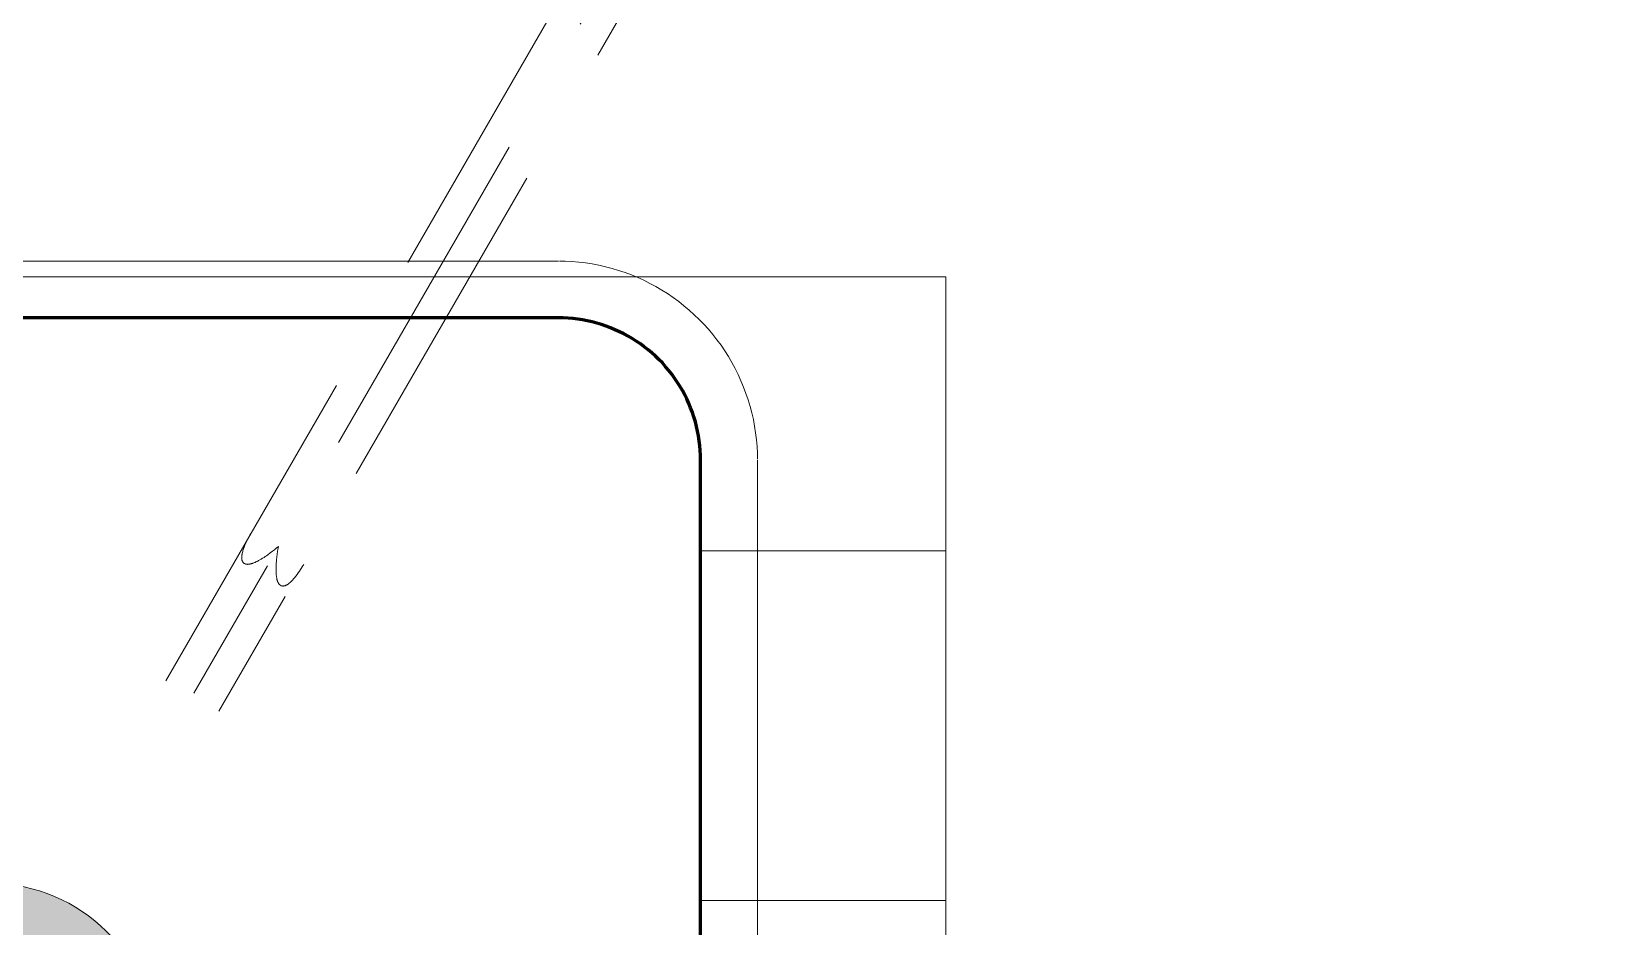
# Model space of a CAD drawing. Header units: millimetres. Extents: x 1.5 to 37.9, y -0.3 to 12.6.
# Drawn here: x 5.769 to 6.87, y 2.931 to 3.561 of the extents above; entities that cross this region are included whole.
import ezdxf

# ---------------------------------------------------------------- set-up
doc = ezdxf.new("R2010")
doc.units = ezdxf.units.MM
doc.linetypes.add('ACAD_ISO02W100', pattern=[15, 12, -3])
for name, color, linetype, lineweight in [('0.2', 6, 'Continuous', 15), ('0.3', 4, 'Continuous', 20), ('0.6', 1, 'Continuous', 60)]:
    doc.layers.add(name, color=color, linetype=linetype, lineweight=lineweight)

msp = doc.modelspace()

# ---------------------------------------------------------------- hatches: boundary and pattern name
at = {"layer": '0.6'}
h = msp.add_hatch(color=256, dxfattribs=at)
h.dxf.hatch_style = 1
h.paths.add_polyline_path([(5.7213, 2.9598, 0.084423), (5.6852, 2.9469), (5.683, 2.9457, 0.21922), (5.6286, 2.8669), (5.6627, 2.8669, -0.275691), (5.7213, 2.9258)])
h.paths.add_polyline_path([(5.7613, 2.9598), (5.7613, 2.9258, -0.275691), (5.8199, 2.8669), (5.854, 2.8669, 0.315371)])
h.paths.add_polyline_path([(5.8539, 2.8269), (5.8198, 2.8269, -0.273624), (5.7613, 2.7687), (5.7613, 2.7346, 0.313898)])
h.paths.add_polyline_path([(5.6628, 2.8269), (5.6287, 2.8269, 0.194312), (5.6744, 2.7544), (5.6944, 2.7429, 0.061764), (5.7213, 2.7346), (5.7213, 2.7687, -0.273624)])

# ---------------------------------------------------------------- linework, layer by layer
at = {"extrusion": (1, 0, 0)}
for points in [[(3.3886, 0), (3.3886, 0.0505)], [(3.3886, 0.172), (3.3886, 0.2225)], [(3.3886, 0.0505), (3.3886, 0.1319)], [(3.3886, 0.1319), (3.3886, 0.172)], [(3.3597, 1.152), (3.3597, 0.352)], [(3.2597, 1.152), (3.2597, 0.352)], [(3.1959, 0), (3.1959, 0.0505)], [(3.1959, 0.172), (3.1959, 0.2225)], [(3.1959, 0.0505), (3.1959, 0.1319)], [(2.9497, 0.172), (2.9497, 0.2225)], [(2.9497, 0), (2.9497, 0.0505)], [(2.9497, 0.0505), (2.9497, 0.1319)]]:
    msp.add_lwpolyline(points, dxfattribs=at)
at = {"layer": '0.2'}
for p, q in [((5.0676, 3.3886), (6.4126, 3.3886)), ((6.4126, 2.3255), (6.4126, 3.3886)), ((6.4126, 3.1959), (6.2401, 3.1959)), ((6.4126, 2.9497), (6.2401, 2.9497))]:
    msp.add_line(p, q, dxfattribs=at)
at = {"layer": '0.2', "linetype": 'ACAD_ISO02W100', "ltscale": 0.02, "extrusion": (-0.103109, -0.17858, 0.978508)}
for points in [[(3.5262, 5.7441), (3.5262, 7.9244)], [(3.5691, 7.9241), (3.5691, 5.7443)]]:
    msp.add_lwpolyline(points, dxfattribs=at)
at = {"layer": '0.2', "linetype": 'ACAD_ISO02W100', "ltscale": 0.02, "extrusion": (-0.103005, -0.17841, 0.97855)}
msp.add_lwpolyline([(3.5476, 7.9366), (3.5476, 5.746)], dxfattribs=at)
at = {"layer": '0.2'}
for points in [[(5.9236, 3.2079, 2.0612), (5.9222, 3.2052, 2.059), (5.9209, 3.2025, 2.0567), (5.9203, 3.2012, 2.0556), (5.9197, 3.1998, 2.0545), (5.9192, 3.1985, 2.0533), (5.9187, 3.1972, 2.0522), (5.9183, 3.196, 2.0511), (5.9181, 3.1953, 2.0505), (5.9179, 3.1947, 2.0499), (5.9178, 3.194, 2.0493), (5.9177, 3.1932, 2.0486), (5.9176, 3.1929, 2.0482), (5.9176, 3.1925, 2.0479), (5.9175, 3.1922, 2.0475), (5.9175, 3.1918, 2.0472), (5.9175, 3.1915, 2.0468), (5.9175, 3.1911, 2.0464), (5.9175, 3.1908, 2.0461), (5.9175, 3.1904, 2.0457), (5.9175, 3.1901, 2.0454), (5.9175, 3.1898, 2.045), (5.9176, 3.1896, 2.0448), (5.9176, 3.1894, 2.0446), (5.9176, 3.1893, 2.0445), (5.9177, 3.1891, 2.0443), (5.9177, 3.189, 2.0441), (5.9178, 3.1888, 2.0439), (5.9178, 3.1887, 2.0437), (5.9179, 3.1886, 2.0436), (5.9179, 3.1884, 2.0434), (5.918, 3.1883, 2.0432), (5.9181, 3.1882, 2.043), (5.9182, 3.188, 2.0429), (5.9182, 3.1879, 2.0427), (5.9183, 3.1878, 2.0425), (5.9184, 3.1877, 2.0424), (5.9185, 3.1875, 2.0422), (5.9186, 3.1874, 2.042), (5.9187, 3.1873, 2.0419), (5.9188, 3.1872, 2.0417), (5.9189, 3.1871, 2.0415), (5.9191, 3.187, 2.0414), (5.9191, 3.187, 2.0413), (5.9192, 3.187, 2.0412), (5.9193, 3.1869, 2.0411), (5.9193, 3.1869, 2.0411), (5.9194, 3.1868, 2.041), (5.9195, 3.1868, 2.0409), (5.9196, 3.1868, 2.0408), (5.9196, 3.1867, 2.0408), (5.9197, 3.1867, 2.0407), (5.9198, 3.1867, 2.0406), (5.9198, 3.1866, 2.0405), (5.9199, 3.1866, 2.0405), (5.92, 3.1866, 2.0404), (5.9201, 3.1866, 2.0403), (5.9202, 3.1865, 2.0403), (5.9202, 3.1865, 2.0402), (5.9203, 3.1865, 2.0401), (5.9204, 3.1865, 2.0401), (5.9205, 3.1865, 2.04), (5.9206, 3.1864, 2.04), (5.9206, 3.1864, 2.0399), (5.9207, 3.1864, 2.0398), (5.9208, 3.1864, 2.0398), (5.9209, 3.1864, 2.0397), (5.9211, 3.1864, 2.0396), (5.9212, 3.1864, 2.0395), (5.9214, 3.1863, 2.0394), (5.9216, 3.1863, 2.0393), (5.9218, 3.1864, 2.0392), (5.922, 3.1864, 2.0391), (5.9222, 3.1864, 2.039), (5.9224, 3.1864, 2.0389), (5.9226, 3.1864, 2.0388), (5.9227, 3.1864, 2.0387), (5.923, 3.1865, 2.0387), (5.9232, 3.1865, 2.0386), (5.9234, 3.1866, 2.0385), (5.9236, 3.1866, 2.0385), (5.9238, 3.1866, 2.0384), (5.924, 3.1867, 2.0383), (5.9242, 3.1868, 2.0383), (5.9244, 3.1868, 2.0382), (5.9246, 3.1869, 2.0382), (5.9248, 3.187, 2.0381), (5.9251, 3.187, 2.0381), (5.9253, 3.1871, 2.038), (5.9255, 3.1872, 2.038), (5.926, 3.1874, 2.0379), (5.9264, 3.1875, 2.0378), (5.9269, 3.1877, 2.0378), (5.9273, 3.188, 2.0377), (5.9278, 3.1882, 2.0377), (5.9283, 3.1884, 2.0377), (5.9288, 3.1886, 2.0376), (5.9292, 3.1889, 2.0376), (5.9297, 3.1892, 2.0376), (5.9302, 3.1894, 2.0376), (5.9312, 3.19, 2.0377), (5.9321, 3.1906, 2.0377), (5.9331, 3.1912, 2.0378), (5.934, 3.1918, 2.0379), (5.9349, 3.1924, 2.038), (5.9358, 3.193, 2.0381), (5.9375, 3.1943, 2.0384), (5.9391, 3.1955, 2.0387), (5.9405, 3.1966, 2.039), (5.9417, 3.1976, 2.0393), (5.9433, 3.1989, 2.0398)], [(5.961, 3.1863, 2.0612), (5.9603, 3.1852, 2.0604), (5.9588, 3.1827, 2.0584), (5.958, 3.1815, 2.0573), (5.9572, 3.1803, 2.0563), (5.9563, 3.1791, 2.0552), (5.9555, 3.1779, 2.0541), (5.9546, 3.1768, 2.0529), (5.9537, 3.1758, 2.0518), (5.9533, 3.1754, 2.0513), (5.9529, 3.1749, 2.0508), (5.9524, 3.1744, 2.0502), (5.9519, 3.1739, 2.0496), (5.9514, 3.1735, 2.0489), (5.9509, 3.173, 2.0482), (5.9506, 3.1728, 2.0479), (5.9503, 3.1726, 2.0475), (5.95, 3.1724, 2.0472), (5.9497, 3.1722, 2.0468), (5.9494, 3.172, 2.0465), (5.9491, 3.1719, 2.0461), (5.9488, 3.1717, 2.0458), (5.9485, 3.1716, 2.0454), (5.9482, 3.1714, 2.045), (5.9479, 3.1713, 2.0447), (5.9478, 3.1713, 2.0445), (5.9476, 3.1712, 2.0443), (5.9475, 3.1712, 2.0442), (5.9473, 3.1711, 2.044), (5.9472, 3.1711, 2.0438), (5.947, 3.1711, 2.0436), (5.9469, 3.1711, 2.0434), (5.9468, 3.1711, 2.0433), (5.9466, 3.171, 2.0431), (5.9465, 3.171, 2.0429), (5.9463, 3.171, 2.0428), (5.9462, 3.171, 2.0426), (5.946, 3.1711, 2.0424), (5.9459, 3.1711, 2.0422), (5.9457, 3.1711, 2.0421), (5.9456, 3.1711, 2.0419), (5.9454, 3.1712, 2.0418), (5.9453, 3.1712, 2.0416), (5.9452, 3.1713, 2.0414), (5.945, 3.1713, 2.0413), (5.945, 3.1714, 2.0412), (5.9449, 3.1714, 2.0411), (5.9448, 3.1715, 2.041), (5.9447, 3.1715, 2.041), (5.9447, 3.1715, 2.0409), (5.9446, 3.1716, 2.0408), (5.9445, 3.1716, 2.0407), (5.9445, 3.1717, 2.0407), (5.9444, 3.1717, 2.0406), (5.9444, 3.1718, 2.0405), (5.9443, 3.1718, 2.0404), (5.9442, 3.1719, 2.0404), (5.9442, 3.1719, 2.0403), (5.9441, 3.172, 2.0402), (5.944, 3.172, 2.0402), (5.944, 3.1721, 2.0401), (5.9439, 3.1721, 2.04), (5.9439, 3.1722, 2.04), (5.9438, 3.1723, 2.0399), (5.9438, 3.1723, 2.0398), (5.9437, 3.1724, 2.0398), (5.9437, 3.1725, 2.0397), (5.9436, 3.1725, 2.0397), (5.9436, 3.1726, 2.0396), (5.9434, 3.1727, 2.0395), (5.9434, 3.1729, 2.0394), (5.9433, 3.173, 2.0393), (5.9432, 3.1732, 2.0392), (5.9431, 3.1734, 2.0391), (5.943, 3.1735, 2.039), (5.9429, 3.1737, 2.0389), (5.9428, 3.1739, 2.0388), (5.9427, 3.1741, 2.0387), (5.9427, 3.1743, 2.0386), (5.9426, 3.1744, 2.0386), (5.9425, 3.1746, 2.0385), (5.9425, 3.1748, 2.0384), (5.9424, 3.175, 2.0383), (5.9423, 3.1753, 2.0383), (5.9423, 3.1755, 2.0382), (5.9422, 3.1757, 2.0381), (5.9422, 3.1759, 2.0381), (5.9421, 3.1761, 2.038), (5.9421, 3.1763, 2.038), (5.942, 3.1766, 2.0379), (5.942, 3.1768, 2.0379), (5.9419, 3.1773, 2.0378), (5.9418, 3.1778, 2.0377), (5.9418, 3.1783, 2.0377), (5.9417, 3.1788, 2.0376), (5.9417, 3.1793, 2.0376), (5.9416, 3.1798, 2.0375), (5.9416, 3.1804, 2.0375), (5.9416, 3.1809, 2.0375), (5.9416, 3.1815, 2.0375), (5.9416, 3.182, 2.0375), (5.9416, 3.1826, 2.0375), (5.9416, 3.1837, 2.0375), (5.9416, 3.1848, 2.0376), (5.9417, 3.186, 2.0377), (5.9417, 3.1871, 2.0378), (5.9418, 3.1882, 2.0379), (5.9419, 3.1893, 2.0381), (5.9422, 3.1915, 2.0384), (5.9424, 3.1935, 2.0387), (5.9427, 3.1953, 2.039), (5.9429, 3.1968, 2.0393), (5.9433, 3.1989, 2.0398)]]:
    msp.add_polyline3d(points, dxfattribs=at)
at = {"layer": '0.3'}
for points in [[(6.1401, 3.3997), (5.3401, 3.3997)], [(6.2801, 3.2604), (6.28, 3.2645), (6.2798, 3.2693), (6.2794, 3.274), (6.2788, 3.2788), (6.2781, 3.2835), (6.2772, 3.2882), (6.2761, 3.2929), (6.2749, 3.2975), (6.2735, 3.3021), (6.272, 3.3066), (6.2703, 3.3111), (6.2685, 3.3155), (6.2665, 3.3199), (6.2644, 3.3241), (6.2621, 3.3283), (6.2597, 3.3325), (6.2572, 3.3365), (6.2545, 3.3405), (6.2516, 3.3443), (6.2487, 3.3481), (6.2456, 3.3517), (6.2424, 3.3553), (6.2391, 3.3587), (6.2356, 3.362), (6.2321, 3.3652), (6.2284, 3.3683), (6.2247, 3.3713), (6.2208, 3.3741), (6.2169, 3.3768), (6.2128, 3.3793), (6.2087, 3.3818), (6.2045, 3.384), (6.2002, 3.3862), (6.1959, 3.3881), (6.1914, 3.39), (6.187, 3.3916), (6.1824, 3.3932), (6.1779, 3.3945), (6.1732, 3.3957), (6.1686, 3.3968), (6.1639, 3.3977), (6.1591, 3.3984), (6.1544, 3.399), (6.1496, 3.3994), (6.1449, 3.3996), (6.1408, 3.3997)], [(6.2801, 2.4597), (6.2801, 3.2597)]]:
    msp.add_lwpolyline(points, dxfattribs=at)
msp.add_circle((5.7413, 2.8472, 1.1783), 0.1144, dxfattribs=at)
at = {"layer": '0.6'}
for points in [[(6.1401, 3.3597), (5.3401, 3.3597)], [(6.2401, 3.2597), (6.24, 3.2631), (6.2399, 3.2665), (6.2396, 3.2699), (6.2392, 3.2733), (6.2386, 3.2767), (6.238, 3.2801), (6.2372, 3.2834), (6.2364, 3.2867), (6.2354, 3.29), (6.2343, 3.2932), (6.2331, 3.2964), (6.2318, 3.2996), (6.2304, 3.3027), (6.2289, 3.3057), (6.2273, 3.3087), (6.2255, 3.3117), (6.2237, 3.3146), (6.2218, 3.3174), (6.2198, 3.3201), (6.2177, 3.3228), (6.2155, 3.3254), (6.2132, 3.328), (6.2108, 3.3304), (6.2083, 3.3328), (6.2058, 3.3351), (6.2032, 3.3373), (6.2005, 3.3394), (6.1978, 3.3414), (6.1949, 3.3433), (6.192, 3.3452), (6.1891, 3.3469), (6.1861, 3.3485), (6.183, 3.35), (6.1799, 3.3514), (6.1768, 3.3527), (6.1736, 3.3539), (6.1703, 3.355), (6.1671, 3.356), (6.1638, 3.3569), (6.1604, 3.3576), (6.1571, 3.3583), (6.1537, 3.3588), (6.1503, 3.3592), (6.1469, 3.3595), (6.1435, 3.3597), (6.1401, 3.3597)], [(6.2401, 2.4597), (6.2401, 3.2597)]]:
    msp.add_lwpolyline(points, dxfattribs=at)

doc.saveas('drawing.dxf')
